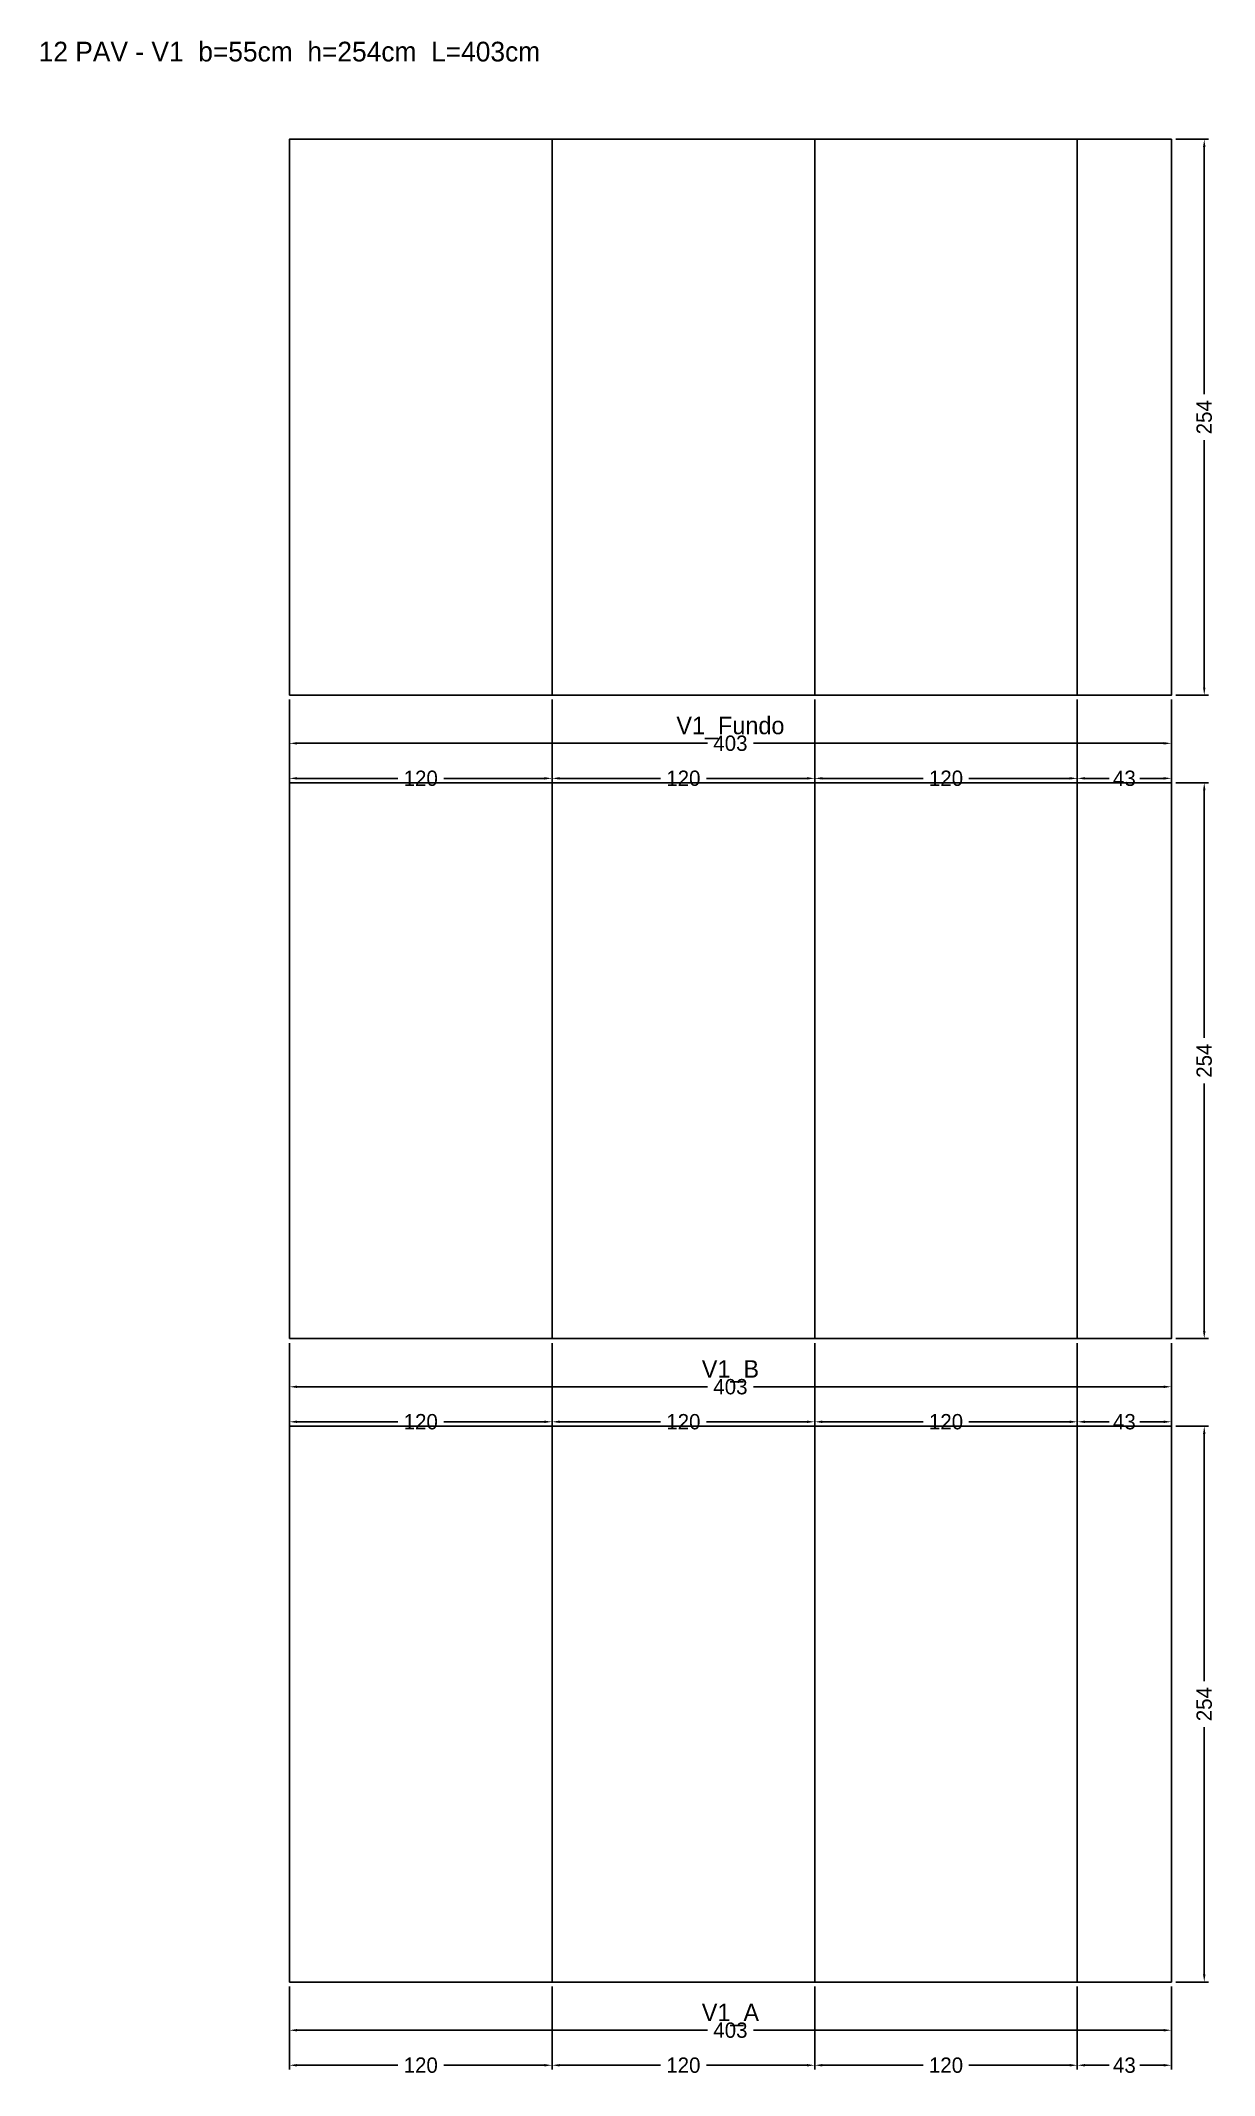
# Model space of a CAD drawing. Header units: metres. Extents: x -114 to 423, y -43 to 887.
import ezdxf

# ---------------------------------------------------------------- set-up
doc = ezdxf.new("R2010")
doc.units = ezdxf.units.M
for name, color, linetype in [('COTA', 3, 'Continuous'), ('NOMENCLATURA', 2, 'Continuous'), ('Paineis', 7, 'Continuous'), ('Texto Secao', 2, 'Continuous')]:
    doc.layers.add(name, color=color, linetype=linetype)
doc.dimstyles.new('COTA_VIG', dxfattribs={"dimtxt": 7, "dimasz": 3.5, "dimexe": 2, "dimexo": 2, "dimgap": 1.5, "dimtad": 1, "dimdec": 1, "dimcen": 2.5, "dimclrd": 3, "dimclre": 3, "dimclrt": 3, "dimazin": 3, "dimtfac": 1, "dimtmove": 0, "dimatfit": 3})

# ---------------------------------------------------------------- blocks, each defined once
blk = doc.blocks.new('_CLOSEDFILLED')
at = {"color": 0, "linetype": 'BYBLOCK'}
blk.add_solid([(-1, 0.16), (0, 0), (-1, -0.16)], dxfattribs=at)
blk = doc.blocks.new('*D1')
at = {"color": 3}
for p, q in [((0, -2), (0, -24)), ((403, -2), (403, -24)), ((3.5, -22), (191, -22)), ((212, -22), (399.5, -22))]:
    blk.add_line(p, q, dxfattribs=at)
at = {"layer": 'Defpoints'}
for p in [(0, 0), (403, 0), (0, -22)]:
    blk.add_point(p, dxfattribs=at)
at = {"layer": 'COTA', "color": 3, "xscale": 3.5, "yscale": 3.5, "rotation": 180}
blk.add_blockref('_CLOSEDFILLED', (0, -22), dxfattribs=at)
at = {"layer": 'COTA', "color": 3, "xscale": 3.5, "yscale": 3.5}
blk.add_blockref('_CLOSEDFILLED', (403, -22), dxfattribs=at)
at = {"layer": 'COTA', "color": 3, "insert": (201.5, -22), "char_height": 7, "attachment_point": 5}
blk.add_mtext('403', dxfattribs=at)
blk = doc.blocks.new('*D2')
at = {"color": 3}
for p, q in [((0, -2), (0, -40)), ((120, -2), (120, -40)), ((3.5, -38), (49.5, -38)), ((70.5, -38), (116.5, -38))]:
    blk.add_line(p, q, dxfattribs=at)
at = {"layer": 'Defpoints'}
for p in [(0, 0), (120, 0), (0, -38)]:
    blk.add_point(p, dxfattribs=at)
at = {"layer": 'COTA', "color": 3, "xscale": 3.5, "yscale": 3.5, "rotation": 180}
blk.add_blockref('_CLOSEDFILLED', (0, -38), dxfattribs=at)
at = {"layer": 'COTA', "color": 3, "xscale": 3.5, "yscale": 3.5}
blk.add_blockref('_CLOSEDFILLED', (120, -38), dxfattribs=at)
at = {"layer": 'COTA', "color": 3, "insert": (60, -38), "char_height": 7, "attachment_point": 5}
blk.add_mtext('120', dxfattribs=at)
blk = doc.blocks.new('*D3')
at = {"color": 3}
for p, q in [((120, -2), (120, -40)), ((240, -2), (240, -40)), ((123.5, -38), (169.5, -38)), ((190.5, -38), (236.5, -38))]:
    blk.add_line(p, q, dxfattribs=at)
at = {"layer": 'Defpoints'}
for p in [(120, 0), (240, 0), (120, -38)]:
    blk.add_point(p, dxfattribs=at)
at = {"layer": 'COTA', "color": 3, "xscale": 3.5, "yscale": 3.5, "rotation": 180}
blk.add_blockref('_CLOSEDFILLED', (120, -38), dxfattribs=at)
at = {"layer": 'COTA', "color": 3, "xscale": 3.5, "yscale": 3.5}
blk.add_blockref('_CLOSEDFILLED', (240, -38), dxfattribs=at)
at = {"layer": 'COTA', "color": 3, "insert": (180, -38), "char_height": 7, "attachment_point": 5}
blk.add_mtext('120', dxfattribs=at)
blk = doc.blocks.new('*D4')
at = {"color": 3}
for p, q in [((240, -2), (240, -40)), ((360, -2), (360, -40)), ((243.5, -38), (289.5, -38)), ((310.5, -38), (356.5, -38))]:
    blk.add_line(p, q, dxfattribs=at)
at = {"layer": 'Defpoints'}
for p in [(240, 0), (360, 0), (240, -38)]:
    blk.add_point(p, dxfattribs=at)
at = {"layer": 'COTA', "color": 3, "xscale": 3.5, "yscale": 3.5, "rotation": 180}
blk.add_blockref('_CLOSEDFILLED', (240, -38), dxfattribs=at)
at = {"layer": 'COTA', "color": 3, "xscale": 3.5, "yscale": 3.5}
blk.add_blockref('_CLOSEDFILLED', (360, -38), dxfattribs=at)
at = {"layer": 'COTA', "color": 3, "insert": (300, -38), "char_height": 7, "attachment_point": 5}
blk.add_mtext('120', dxfattribs=at)
blk = doc.blocks.new('*D5')
at = {"color": 3}
for p, q in [((360, -2), (360, -40)), ((403, -2), (403, -40)), ((363.5, -38), (374.5, -38)), ((388.5, -38), (399.5, -38))]:
    blk.add_line(p, q, dxfattribs=at)
at = {"layer": 'Defpoints'}
for p in [(360, 0), (403, 0), (360, -38)]:
    blk.add_point(p, dxfattribs=at)
at = {"layer": 'COTA', "color": 3, "xscale": 3.5, "yscale": 3.5, "rotation": 180}
blk.add_blockref('_CLOSEDFILLED', (360, -38), dxfattribs=at)
at = {"layer": 'COTA', "color": 3, "xscale": 3.5, "yscale": 3.5}
blk.add_blockref('_CLOSEDFILLED', (403, -38), dxfattribs=at)
at = {"layer": 'COTA', "color": 3, "insert": (381.5, -38), "char_height": 7, "attachment_point": 5}
blk.add_mtext('43', dxfattribs=at)
blk = doc.blocks.new('*D6')
at = {"color": 3}
for p, q in [((405, 254), (420, 254)), ((418, 137.5), (418, 250.5)), ((418, 3.5), (418, 116.5)), ((405, 0), (420, 0))]:
    blk.add_line(p, q, dxfattribs=at)
at = {"layer": 'Defpoints'}
for p in [(403, 254), (403, 0), (418, 0)]:
    blk.add_point(p, dxfattribs=at)
at = {"layer": 'COTA', "color": 3, "xscale": 3.5, "yscale": 3.5}
for p, rotation in [((418, 254), 90), ((418, 0), 270)]:
    blk.add_blockref('_CLOSEDFILLED', p, dxfattribs=dict(at, rotation=rotation))
at = {"layer": 'COTA', "color": 3, "insert": (418, 127), "char_height": 7, "attachment_point": 5, "rotation": 90}
blk.add_mtext('254', dxfattribs=at)
blk = doc.blocks.new('*D7')
at = {"color": 3}
for p, q in [((0, 292), (0, 270)), ((403, 292), (403, 270)), ((3.5, 272), (191, 272)), ((212, 272), (399.5, 272))]:
    blk.add_line(p, q, dxfattribs=at)
at = {"layer": 'Defpoints'}
for p in [(0, 294), (403, 294), (0, 272)]:
    blk.add_point(p, dxfattribs=at)
at = {"layer": 'COTA', "color": 3, "xscale": 3.5, "yscale": 3.5, "rotation": 180}
blk.add_blockref('_CLOSEDFILLED', (0, 272), dxfattribs=at)
at = {"layer": 'COTA', "color": 3, "xscale": 3.5, "yscale": 3.5}
blk.add_blockref('_CLOSEDFILLED', (403, 272), dxfattribs=at)
at = {"layer": 'COTA', "color": 3, "insert": (201.5, 272), "char_height": 7, "attachment_point": 5}
blk.add_mtext('403', dxfattribs=at)
blk = doc.blocks.new('*D8')
at = {"color": 3}
for p, q in [((0, 292), (0, 254)), ((120, 292), (120, 254)), ((3.5, 256), (49.5, 256)), ((70.5, 256), (116.5, 256))]:
    blk.add_line(p, q, dxfattribs=at)
at = {"layer": 'Defpoints'}
for p in [(0, 294), (120, 294), (0, 256)]:
    blk.add_point(p, dxfattribs=at)
at = {"layer": 'COTA', "color": 3, "xscale": 3.5, "yscale": 3.5, "rotation": 180}
blk.add_blockref('_CLOSEDFILLED', (0, 256), dxfattribs=at)
at = {"layer": 'COTA', "color": 3, "xscale": 3.5, "yscale": 3.5}
blk.add_blockref('_CLOSEDFILLED', (120, 256), dxfattribs=at)
at = {"layer": 'COTA', "color": 3, "insert": (60, 256), "char_height": 7, "attachment_point": 5}
blk.add_mtext('120', dxfattribs=at)
blk = doc.blocks.new('*D9')
at = {"color": 3}
for p, q in [((120, 292), (120, 254)), ((240, 292), (240, 254)), ((123.5, 256), (169.5, 256)), ((190.5, 256), (236.5, 256))]:
    blk.add_line(p, q, dxfattribs=at)
at = {"layer": 'Defpoints'}
for p in [(120, 294), (240, 294), (120, 256)]:
    blk.add_point(p, dxfattribs=at)
at = {"layer": 'COTA', "color": 3, "xscale": 3.5, "yscale": 3.5, "rotation": 180}
blk.add_blockref('_CLOSEDFILLED', (120, 256), dxfattribs=at)
at = {"layer": 'COTA', "color": 3, "xscale": 3.5, "yscale": 3.5}
blk.add_blockref('_CLOSEDFILLED', (240, 256), dxfattribs=at)
at = {"layer": 'COTA', "color": 3, "insert": (180, 256), "char_height": 7, "attachment_point": 5}
blk.add_mtext('120', dxfattribs=at)
blk = doc.blocks.new('*D10')
at = {"color": 3}
for p, q in [((240, 292), (240, 254)), ((360, 292), (360, 254)), ((243.5, 256), (289.5, 256)), ((310.5, 256), (356.5, 256))]:
    blk.add_line(p, q, dxfattribs=at)
at = {"layer": 'Defpoints'}
for p in [(240, 294), (360, 294), (240, 256)]:
    blk.add_point(p, dxfattribs=at)
at = {"layer": 'COTA', "color": 3, "xscale": 3.5, "yscale": 3.5, "rotation": 180}
blk.add_blockref('_CLOSEDFILLED', (240, 256), dxfattribs=at)
at = {"layer": 'COTA', "color": 3, "xscale": 3.5, "yscale": 3.5}
blk.add_blockref('_CLOSEDFILLED', (360, 256), dxfattribs=at)
at = {"layer": 'COTA', "color": 3, "insert": (300, 256), "char_height": 7, "attachment_point": 5}
blk.add_mtext('120', dxfattribs=at)
blk = doc.blocks.new('*D11')
at = {"color": 3}
for p, q in [((360, 292), (360, 254)), ((403, 292), (403, 254)), ((363.5, 256), (374.5, 256)), ((388.5, 256), (399.5, 256))]:
    blk.add_line(p, q, dxfattribs=at)
at = {"layer": 'Defpoints'}
for p in [(360, 294), (403, 294), (360, 256)]:
    blk.add_point(p, dxfattribs=at)
at = {"layer": 'COTA', "color": 3, "xscale": 3.5, "yscale": 3.5, "rotation": 180}
blk.add_blockref('_CLOSEDFILLED', (360, 256), dxfattribs=at)
at = {"layer": 'COTA', "color": 3, "xscale": 3.5, "yscale": 3.5}
blk.add_blockref('_CLOSEDFILLED', (403, 256), dxfattribs=at)
at = {"layer": 'COTA', "color": 3, "insert": (381.5, 256), "char_height": 7, "attachment_point": 5}
blk.add_mtext('43', dxfattribs=at)
blk = doc.blocks.new('*D12')
at = {"color": 3}
for p, q in [((405, 548), (420, 548)), ((418, 431.5), (418, 544.5)), ((418, 297.5), (418, 410.5)), ((405, 294), (420, 294))]:
    blk.add_line(p, q, dxfattribs=at)
at = {"layer": 'Defpoints'}
for p in [(403, 548), (403, 294), (418, 294)]:
    blk.add_point(p, dxfattribs=at)
at = {"layer": 'COTA', "color": 3, "xscale": 3.5, "yscale": 3.5}
for p, rotation in [((418, 548), 90), ((418, 294), 270)]:
    blk.add_blockref('_CLOSEDFILLED', p, dxfattribs=dict(at, rotation=rotation))
at = {"layer": 'COTA', "color": 3, "insert": (418, 421), "char_height": 7, "attachment_point": 5, "rotation": 90}
blk.add_mtext('254', dxfattribs=at)
blk = doc.blocks.new('*D13')
at = {"color": 3}
for p, q in [((0, 586), (0, 564)), ((403, 586), (403, 564)), ((3.5, 566), (191, 566)), ((212, 566), (399.5, 566))]:
    blk.add_line(p, q, dxfattribs=at)
at = {"layer": 'Defpoints'}
for p in [(0, 588), (403, 588), (0, 566)]:
    blk.add_point(p, dxfattribs=at)
at = {"layer": 'COTA', "color": 3, "xscale": 3.5, "yscale": 3.5, "rotation": 180}
blk.add_blockref('_CLOSEDFILLED', (0, 566), dxfattribs=at)
at = {"layer": 'COTA', "color": 3, "xscale": 3.5, "yscale": 3.5}
blk.add_blockref('_CLOSEDFILLED', (403, 566), dxfattribs=at)
at = {"layer": 'COTA', "color": 3, "insert": (201.5, 566), "char_height": 7, "attachment_point": 5}
blk.add_mtext('403', dxfattribs=at)
blk = doc.blocks.new('*D14')
at = {"color": 3}
for p, q in [((0, 586), (0, 548)), ((120, 586), (120, 548)), ((3.5, 550), (49.5, 550)), ((70.5, 550), (116.5, 550))]:
    blk.add_line(p, q, dxfattribs=at)
at = {"layer": 'Defpoints'}
for p in [(0, 588), (120, 588), (0, 550)]:
    blk.add_point(p, dxfattribs=at)
at = {"layer": 'COTA', "color": 3, "xscale": 3.5, "yscale": 3.5, "rotation": 180}
blk.add_blockref('_CLOSEDFILLED', (0, 550), dxfattribs=at)
at = {"layer": 'COTA', "color": 3, "xscale": 3.5, "yscale": 3.5}
blk.add_blockref('_CLOSEDFILLED', (120, 550), dxfattribs=at)
at = {"layer": 'COTA', "color": 3, "insert": (60, 550), "char_height": 7, "attachment_point": 5}
blk.add_mtext('120', dxfattribs=at)
blk = doc.blocks.new('*D15')
at = {"color": 3}
for p, q in [((120, 586), (120, 548)), ((240, 586), (240, 548)), ((123.5, 550), (169.5, 550)), ((190.5, 550), (236.5, 550))]:
    blk.add_line(p, q, dxfattribs=at)
at = {"layer": 'Defpoints'}
for p in [(120, 588), (240, 588), (120, 550)]:
    blk.add_point(p, dxfattribs=at)
at = {"layer": 'COTA', "color": 3, "xscale": 3.5, "yscale": 3.5, "rotation": 180}
blk.add_blockref('_CLOSEDFILLED', (120, 550), dxfattribs=at)
at = {"layer": 'COTA', "color": 3, "xscale": 3.5, "yscale": 3.5}
blk.add_blockref('_CLOSEDFILLED', (240, 550), dxfattribs=at)
at = {"layer": 'COTA', "color": 3, "insert": (180, 550), "char_height": 7, "attachment_point": 5}
blk.add_mtext('120', dxfattribs=at)
blk = doc.blocks.new('*D16')
at = {"color": 3}
for p, q in [((240, 586), (240, 548)), ((360, 586), (360, 548)), ((243.5, 550), (289.5, 550)), ((310.5, 550), (356.5, 550))]:
    blk.add_line(p, q, dxfattribs=at)
at = {"layer": 'Defpoints'}
for p in [(240, 588), (360, 588), (240, 550)]:
    blk.add_point(p, dxfattribs=at)
at = {"layer": 'COTA', "color": 3, "xscale": 3.5, "yscale": 3.5, "rotation": 180}
blk.add_blockref('_CLOSEDFILLED', (240, 550), dxfattribs=at)
at = {"layer": 'COTA', "color": 3, "xscale": 3.5, "yscale": 3.5}
blk.add_blockref('_CLOSEDFILLED', (360, 550), dxfattribs=at)
at = {"layer": 'COTA', "color": 3, "insert": (300, 550), "char_height": 7, "attachment_point": 5}
blk.add_mtext('120', dxfattribs=at)
blk = doc.blocks.new('*D17')
at = {"color": 3}
for p, q in [((360, 586), (360, 548)), ((403, 586), (403, 548)), ((363.5, 550), (374.5, 550)), ((388.5, 550), (399.5, 550))]:
    blk.add_line(p, q, dxfattribs=at)
at = {"layer": 'Defpoints'}
for p in [(360, 588), (403, 588), (360, 550)]:
    blk.add_point(p, dxfattribs=at)
at = {"layer": 'COTA', "color": 3, "xscale": 3.5, "yscale": 3.5, "rotation": 180}
blk.add_blockref('_CLOSEDFILLED', (360, 550), dxfattribs=at)
at = {"layer": 'COTA', "color": 3, "xscale": 3.5, "yscale": 3.5}
blk.add_blockref('_CLOSEDFILLED', (403, 550), dxfattribs=at)
at = {"layer": 'COTA', "color": 3, "insert": (381.5, 550), "char_height": 7, "attachment_point": 5}
blk.add_mtext('43', dxfattribs=at)
blk = doc.blocks.new('*D18')
at = {"color": 3}
for p, q in [((405, 842), (420, 842)), ((418, 725.5), (418, 838.5)), ((418, 591.5), (418, 704.5)), ((405, 588), (420, 588))]:
    blk.add_line(p, q, dxfattribs=at)
at = {"layer": 'Defpoints'}
for p in [(403, 842), (403, 588), (418, 588)]:
    blk.add_point(p, dxfattribs=at)
at = {"layer": 'COTA', "color": 3, "xscale": 3.5, "yscale": 3.5}
for p, rotation in [((418, 842), 90), ((418, 588), 270)]:
    blk.add_blockref('_CLOSEDFILLED', p, dxfattribs=dict(at, rotation=rotation))
at = {"layer": 'COTA', "color": 3, "insert": (418, 715), "char_height": 7, "attachment_point": 5, "rotation": 90}
blk.add_mtext('254', dxfattribs=at)

msp = doc.modelspace()

# ---------------------------------------------------------------- linework, layer by layer
at = {"layer": 'Paineis'}
for points in [[(0, 588), (120, 588), (120, 842), (0, 842)], [(120, 588), (240, 588), (240, 842), (120, 842)], [(240, 588), (360, 588), (360, 842), (240, 842)], [(360, 588), (403, 588), (403, 842), (360, 842)], [(0, 294), (120, 294), (120, 548), (0, 548)], [(120, 294), (240, 294), (240, 548), (120, 548)], [(240, 294), (360, 294), (360, 548), (240, 548)], [(360, 294), (403, 294), (403, 548), (360, 548)], [(0, 0), (120, 0), (120, 254), (0, 254)], [(120, 0), (240, 0), (240, 254), (120, 254)], [(240, 0), (360, 0), (360, 254), (240, 254)], [(360, 0), (403, 0), (403, 254), (360, 254)]]:
    msp.add_lwpolyline(points, close=True, dxfattribs=at)

# ---------------------------------------------------------------- texts
at = {"layer": 'NOMENCLATURA', "insert": (0, 882), "char_height": 9, "width": 423, "attachment_point": 5}
msp.add_mtext('12 PAV - V1  b=55cm  h=254cm  L=403cm', dxfattribs=at)
at = {"layer": 'Texto Secao', "char_height": 8, "width": 423, "attachment_point": 5}
for s, insert in [('V1_Fundo', (201.5, 573)), ('V1_B', (201.5, 279)), ('V1_A', (201.5, -15))]:
    msp.add_mtext(s, dxfattribs=dict(at, insert=insert))

# ---------------------------------------------------------------- dimensions: what is measured, and where the dimension line sits
at = {"layer": 'COTA'}
for base, p1, p2, picture, middle in [((418, 588), (403, 588), (403, 842), '*D18', (418, 715)), ((418, 294), (403, 294), (403, 548), '*D12', (418, 421)), ((418, 0), (403, 0), (403, 254), '*D6', (418, 127))]:
    dim = msp.add_linear_dim(base=base, p1=p1, p2=p2, angle=90, dimstyle='COTA_VIG', dxfattribs=at)
    dim.commit()
    dim.dimension.update_dxf_attribs({"geometry": picture, "text_midpoint": middle})
for base, p1, p2, picture, middle in [((0, 566), (0, 588), (403, 588), '*D13', (201.5, 566)), ((0, 550), (0, 588), (120, 588), '*D14', (60, 550)), ((120, 550), (120, 588), (240, 588), '*D15', (180, 550)), ((240, 550), (240, 588), (360, 588), '*D16', (300, 550)), ((360, 550), (360, 588), (403, 588), '*D17', (381.5, 550)), ((0, 272), (0, 294), (403, 294), '*D7', (201.5, 272)), ((0, 256), (0, 294), (120, 294), '*D8', (60, 256)), ((120, 256), (120, 294), (240, 294), '*D9', (180, 256)), ((240, 256), (240, 294), (360, 294), '*D10', (300, 256)), ((360, 256), (360, 294), (403, 294), '*D11', (381.5, 256)), ((0, -22), (0, 0), (403, 0), '*D1', (201.5, -22)), ((0, -38), (0, 0), (120, 0), '*D2', (60, -38)), ((120, -38), (120, 0), (240, 0), '*D3', (180, -38)), ((240, -38), (240, 0), (360, 0), '*D4', (300, -38)), ((360, -38), (360, 0), (403, 0), '*D5', (381.5, -38))]:
    dim = msp.add_linear_dim(base=base, p1=p1, p2=p2, dimstyle='COTA_VIG', dxfattribs=at)
    dim.commit()
    dim.dimension.update_dxf_attribs({"geometry": picture, "text_midpoint": middle})

doc.saveas('drawing.dxf')
